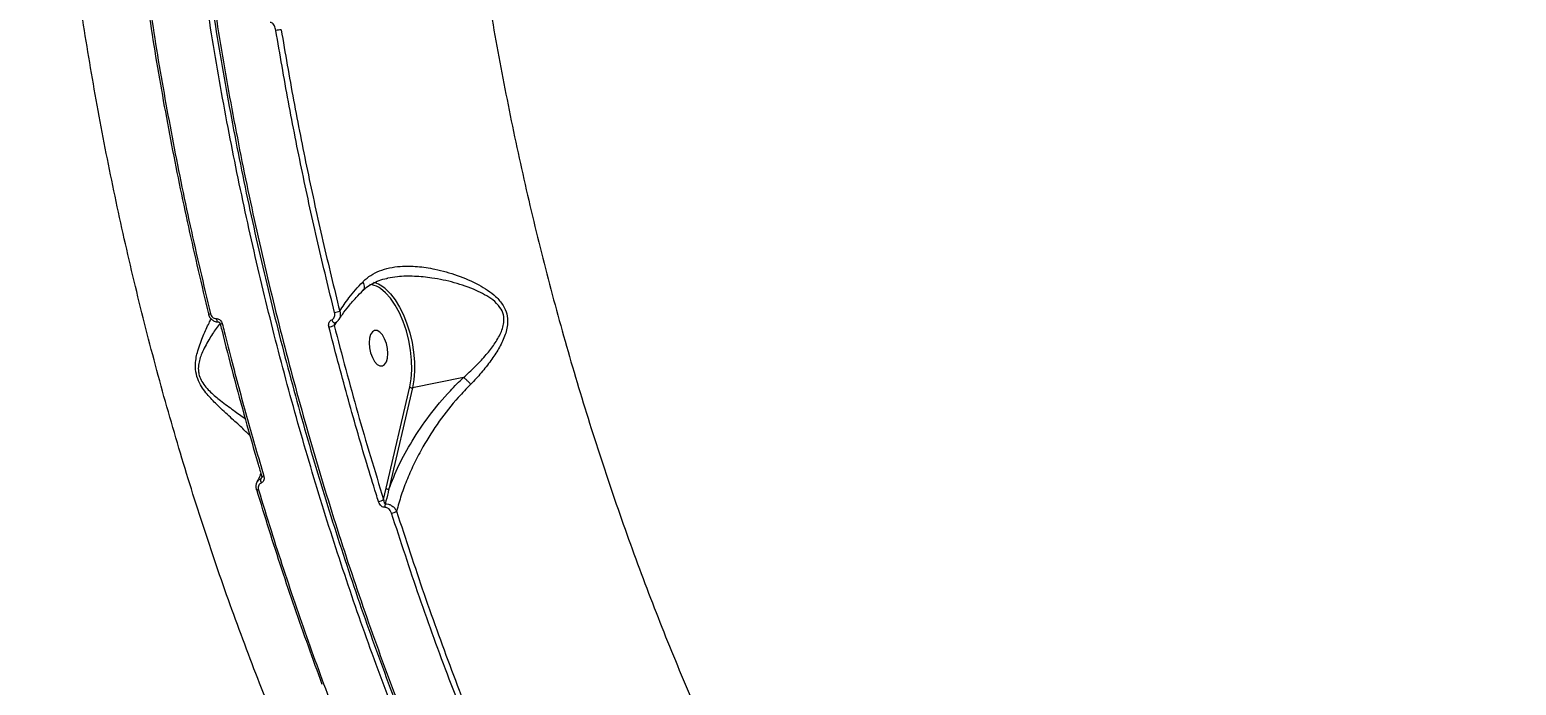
# Model space of a CAD drawing. Header units: millimetres. Extents: x -10374 to 11119, y -8221 to 9433.
# Drawn here: x -1467.4 to -1099.5, y -5427.3 to -5265.1 of the extents above; entities that cross this region are included whole.
import ezdxf

# ---------------------------------------------------------------- set-up
doc = ezdxf.new("R2010")
doc.units = ezdxf.units.MM
for name, color, linetype in [('DIKOM_ОБЪЕКТ', 7, 'Continuous'), ('DIKOM_РАЗМЕР_ЗОНА', 7, 'Continuous'), ('DIKOM_РАЗМЕР_ОБЪЕКТА', 7, 'Continuous')]:
    doc.layers.add(name, color=color, linetype=linetype)
doc.styles.add('style1', font='arial.ttf', dxfattribs={"width": 0.8})
doc.dimstyles.new('1-50', dxfattribs={"dimtxt": 300, "dimasz": 200, "dimexe": 100, "dimexo": 0, "dimgap": 100, "dimtad": 0, "dimdec": 0, "dimtxsty": 'style1', "dimcen": 0, "dimclrd": 7, "dimclre": 7, "dimadec": 1, "dimazin": 2, "dimtfac": 1, "dimtdec": 0, "dimtmove": 1, "dimatfit": 3, "dimfxl": 0, "dimlwd": 25, "dimlwe": 18, "dimarcsym": 0})

# ---------------------------------------------------------------- blocks, each defined once
blk = doc.blocks.new('*D16')
at = {"layer": 'Defpoints', "color": 0, "transparency": 16777216}
for p in [(-9045.1, 5161.67), (3694.49, 5161.67), (1813.16, -6719.94)]:
    blk.add_point(p, dxfattribs=at)
at = {"layer": 'DIKOM_РАЗМЕР_ОБЪЕКТА', "color": 7, "lineweight": 18, "transparency": 16777216}
for p, q in [((3694.49, 5161.67), (-9145.1, 5161.67)), ((1813.16, -6719.94), (-9145.1, -6719.94))]:
    blk.add_line(p, q, dxfattribs=at)
at = {"layer": 'DIKOM_РАЗМЕР_ОБЪЕКТА', "color": 7, "lineweight": 25, "transparency": 16777216}
for p, q in [((-9045.1, 4961.67), (-9045.1, -0.45)), ((-9045.1, -6519.94), (-9045.1, -1080.23))]:
    blk.add_line(p, q, dxfattribs=at)
at = {"layer": 'DIKOM_РАЗМЕР_ОБЪЕКТА', "color": 7, "transparency": 16777216}
for points in [[(-9078.43, 4961.67), (-9011.76, 4961.67), (-9045.1, 5161.67)], [(-9078.43, -6519.94), (-9011.76, -6519.94), (-9045.1, -6719.94)]]:
    blk.add_solid(points, dxfattribs=at)
at = {"layer": 'DIKOM_РАЗМЕР_ОБЪЕКТА', "color": 0, "transparency": 16777216, "insert": (-9045.1, -540.34), "char_height": 300, "attachment_point": 5, "rotation": 90, "style": 'style1'}
blk.add_mtext('11900', dxfattribs=at)
blk = doc.blocks.new('*D13')
at = {"layer": 'Defpoints', "color": 0, "transparency": 16777216}
for p in [(-10176.97, 7112.81), (3082.33, 7112.81), (2015.48, -8221.4)]:
    blk.add_point(p, dxfattribs=at)
at = {"layer": 'DIKOM_РАЗМЕР_ЗОНА', "color": 7, "lineweight": 18, "transparency": 16777216}
for p, q in [((3082.33, 7112.81), (-10276.97, 7112.81)), ((2015.48, -8221.4), (-10276.97, -8221.4))]:
    blk.add_line(p, q, dxfattribs=at)
at = {"layer": 'DIKOM_РАЗМЕР_ЗОНА', "color": 7, "lineweight": 25, "transparency": 16777216}
for p, q in [((-10176.97, 6912.81), (-10176.97, -14.41)), ((-10176.97, -8021.4), (-10176.97, -1094.19))]:
    blk.add_line(p, q, dxfattribs=at)
at = {"layer": 'DIKOM_РАЗМЕР_ЗОНА', "color": 7, "transparency": 16777216}
for points in [[(-10210.3, 6912.81), (-10143.64, 6912.81), (-10176.97, 7112.81)], [(-10210.3, -8021.4), (-10143.64, -8021.4), (-10176.97, -8221.4)]]:
    blk.add_solid(points, dxfattribs=at)
at = {"layer": 'DIKOM_РАЗМЕР_ЗОНА', "color": 0, "transparency": 16777216, "insert": (-10176.97, -554.3), "char_height": 300, "attachment_point": 5, "rotation": 90, "style": 'style1'}
blk.add_mtext('15300', dxfattribs=at)

msp = doc.modelspace()

# ---------------------------------------------------------------- linework, layer by layer
at = {"layer": 'DIKOM_ОБЪЕКТ', "color": 7, "linetype": 'Continuous', "lineweight": 15}
for p, q in [((-1391.5, -5337.38), (-1392.05, -5338.27)), ((-1360.01, -5351.1), (-1372.66, -5353.7)), ((-1379.18, -5378.55), (-1373.33, -5353.48)), ((-1372.66, -5353.7), (-1378.51, -5378.77)), ((-1379.81, -5381.35), (-1379.18, -5378.55))]:
    msp.add_line(p, q, dxfattribs=at)
at = {"layer": 'DIKOM_ОБЪЕКТ', "color": 7, "linetype": 'Continuous', "lineweight": 15, "flags": 128}
for points in [[(-1373.33, -5353.48), (-1372.98, -5351.43), (-1372.83, -5349.2), (-1372.88, -5346.84), (-1373.12, -5344.4), (-1373.56, -5341.96), (-1374.17, -5339.56), (-1374.96, -5337.27), (-1375.89, -5335.13), (-1376.94, -5333.21), (-1378.1, -5331.54), (-1379.33, -5330.18), (-1380.6, -5329.14), (-1381.11, -5328.82)], [(-1379.18, -5329.35), (-1378.11, -5330.44), (-1376.94, -5331.94), (-1375.86, -5333.7), (-1374.88, -5335.67), (-1374.02, -5337.83), (-1373.31, -5340.11), (-1372.76, -5342.47), (-1372.38, -5344.87), (-1372.17, -5347.23), (-1372.15, -5349.53), (-1372.32, -5351.7), (-1372.66, -5353.7)], [(-1423.16, -5335.42), (-1423.16, -5335.41), (-1423.13, -5335.39), (-1423.07, -5335.37)], [(-1421.19, -5336.58), (-1421.16, -5336.77), (-1421.11, -5336.95), (-1421.05, -5337.1), (-1420.97, -5337.23), (-1420.88, -5337.33), (-1420.79, -5337.38), (-1420.69, -5337.4), (-1420.69, -5337.4)], [(-1392.65, -5336.86), (-1392.54, -5337.07), (-1392.42, -5337.27), (-1392.28, -5337.42), (-1392.13, -5337.54), (-1391.99, -5337.6), (-1391.87, -5337.61), (-1391.82, -5337.59)], [(-1378.75, -5345.2), (-1378.84, -5343.96), (-1379.12, -5342.71), (-1379.55, -5341.55), (-1380.1, -5340.59), (-1380.74, -5339.89), (-1381.4, -5339.51), (-1382.03, -5339.49), (-1382.58, -5339.82), (-1383.02, -5340.49), (-1383.29, -5341.43), (-1383.38, -5342.56), (-1383.29, -5343.81), (-1383.02, -5345.06), (-1382.58, -5346.22), (-1382.03, -5347.18), (-1381.4, -5347.88), (-1380.74, -5348.26), (-1380.1, -5348.28), (-1379.55, -5347.94), (-1379.12, -5347.28), (-1378.84, -5346.34), (-1378.75, -5345.2)], [(-1409.45, -5375.54), (-1409.61, -5375.57), (-1409.74, -5375.59), (-1409.85, -5375.59), (-1409.93, -5375.59), (-1409.97, -5375.57), (-1409.97, -5375.55)]]:
    msp.add_lwpolyline(points, dxfattribs=at)
at = {"layer": 'DIKOM_ОБЪЕКТ', "color": 7, "linetype": 'Continuous', "lineweight": 15}
for centre, radius, start, end in [((-1404.26, -5275.81), 10.75, 94.793, 101.8692), ((-1383.65, -5333.12), 4.99, 59.3496, 85.256), ((-1384, -5334.46), 7.03, 46.7304, 76.24), ((-1423.09, -5333.96), 1.46, 267.162, 287.4049), ((-1393.82, -5325.71), 9.52, 281.3412, 289.3299), ((-1420.13, -5336.61), 1.24, 264.7644, 288.6429), ((-1394.99, -5330.32), 8.48, 281.1945, 290.3323), ((-1372.8, -5352.98), 0.729, 223.4262, 281.0681), ((-1408.97, -5376.62), 1.31, 159.5356, 208.1044), ((-1411.05, -5378.26), 0.693, 249.2799, 293.4953), ((-1381.87, -5377.74), 4.15, 280.8821, 299.6731), ((-1378.65, -5378.05), 0.729, 223.4023, 281.1157), ((-1377.42, -5382.93), 2.05, 163.8613, 189.7559), ((-1378.63, -5380.66), 4.1, 281.065, 299.7104)]:
    msp.add_arc(centre, radius, start, end, dxfattribs=at)
for points, knots in [([(-1179.93, -5670.29), (-1182.26, -5669.65), (-1188.58, -5667.94), (-1198.98, -5664.06), (-1211.13, -5658.34), (-1223.32, -5651.35), (-1235.49, -5643.14), (-1247.57, -5633.74), (-1259.55, -5623.18), (-1271.38, -5611.44), (-1283.06, -5598.57), (-1294.55, -5584.62), (-1305.8, -5569.65), (-1316.75, -5553.75), (-1327.37, -5536.93), (-1337.63, -5519.22), (-1347.52, -5500.67), (-1357.02, -5481.33), (-1366.08, -5461.3), (-1374.65, -5440.68), (-1382.62, -5419.77), (-1389.97, -5398.64), (-1396.73, -5377.33), (-1402.98, -5355.65), (-1408.69, -5333.7), (-1413.83, -5311.57), (-1418.45, -5289.03), (-1422.49, -5266.12), (-1425.93, -5242.86), (-1428.73, -5219.63), (-1430.86, -5196.53), (-1432.32, -5173.66), (-1433.09, -5151.1), (-1433.17, -5128.89), (-1432.56, -5107.07), (-1431.27, -5085.69), (-1429.31, -5064.86), (-1426.68, -5044.68), (-1423.64, -5026.43), (-1421.24, -5015.21), (-1420.17, -5010.2)], [0, 0, 0, 0, 0.015652, 0.04249, 0.069411, 0.096376, 0.123341, 0.150263, 0.177101, 0.203938, 0.23086, 0.257825, 0.28479, 0.311712, 0.338549, 0.365387, 0.392309, 0.419274, 0.446239, 0.473161, 0.499998, 0.525846, 0.55177, 0.577732, 0.603695, 0.629618, 0.655467, 0.682304, 0.709226, 0.736191, 0.763156, 0.790078, 0.816915, 0.843753, 0.870675, 0.89764, 0.924605, 0.951527, 0.978365, 1, 1, 1, 1]), ([(-1287.7, -5611.63), (-1290.1, -5609.74), (-1296.18, -5604.95), (-1305.83, -5596.07), (-1316.6, -5585.18), (-1327.19, -5573.27), (-1337.58, -5560.39), (-1347.75, -5546.56), (-1357.68, -5531.84), (-1367.33, -5516.31), (-1376.64, -5500.02), (-1385.59, -5483.03), (-1394.16, -5465.34), (-1402.33, -5446.99), (-1410.09, -5428.07), (-1417.41, -5408.65), (-1424.23, -5388.82), (-1430.56, -5368.63), (-1436.36, -5348.11), (-1441.63, -5327.3), (-1446.37, -5306.28), (-1450.55, -5285.14), (-1454.14, -5263.98), (-1457.15, -5242.85), (-1459.55, -5221.79), (-1461.35, -5200.84), (-1462.55, -5180.06), (-1463.14, -5159.56), (-1463.12, -5139.43), (-1462.53, -5121.21), (-1461.55, -5104.8), (-1460.65, -5095.08), (-1460.2, -5090.22)], [0, 0, 0, 0, 0.022449, 0.056695, 0.090886, 0.124969, 0.159054, 0.193246, 0.227493, 0.261739, 0.295931, 0.330016, 0.364125, 0.398341, 0.432611, 0.466882, 0.501098, 0.535207, 0.56937, 0.603642, 0.637967, 0.672293, 0.706565, 0.740729, 0.774977, 0.809333, 0.843743, 0.878153, 0.912509, 0.946758, 0.973379, 1, 1, 1, 1]), ([(-1431.86, -5138.17), (-1431.87, -5139.68), (-1431.87, -5144.82), (-1431.71, -5153.7), (-1431.39, -5164.78), (-1430.9, -5175.9), (-1430.25, -5187.04), (-1429.44, -5198.19), (-1428.48, -5209.36), (-1427.35, -5220.56), (-1426.06, -5231.78), (-1424.62, -5243.04), (-1423.01, -5254.33), (-1421.24, -5265.65), (-1419.31, -5277.02), (-1417.22, -5288.42), (-1414.98, -5299.81), (-1412.6, -5311.15), (-1410.07, -5322.4), (-1407.41, -5333.56), (-1404.61, -5344.64), (-1401.67, -5355.64), (-1398.59, -5366.56), (-1395.38, -5377.4), (-1392.02, -5388.18), (-1388.52, -5398.89), (-1384.88, -5409.53), (-1381.1, -5420.1), (-1377.18, -5430.58), (-1373.15, -5440.92), (-1369.01, -5451.09), (-1364.78, -5461.07), (-1360.44, -5470.87), (-1356.01, -5480.49), (-1351.47, -5489.94), (-1346.83, -5499.22), (-1342.08, -5508.32), (-1337.23, -5517.27), (-1332.27, -5526.05), (-1327.2, -5534.67), (-1322.03, -5543.11), (-1316.78, -5551.33), (-1311.48, -5559.3), (-1306.12, -5567.02), (-1300.7, -5574.49), (-1295.23, -5581.72), (-1289.7, -5588.69), (-1284.12, -5595.42), (-1278.48, -5601.9), (-1272.78, -5608.14), (-1267.03, -5614.12), (-1261.22, -5619.86), (-1255.36, -5625.34), (-1249.47, -5630.55), (-1243.56, -5635.48), (-1237.64, -5640.11), (-1231.72, -5644.44), (-1225.8, -5648.47), (-1219.88, -5652.21), (-1213.95, -5655.65), (-1208.02, -5658.79), (-1202.09, -5661.64), (-1196.15, -5664.18), (-1190.21, -5666.44), (-1184.28, -5668.38), (-1178.63, -5669.97), (-1174.97, -5670.77), (-1173.28, -5671.13)], [0, 0, 0, 0, 0.006502, 0.022207, 0.037916, 0.053548, 0.069107, 0.084612, 0.10008, 0.115529, 0.130977, 0.146438, 0.161926, 0.177461, 0.193058, 0.208737, 0.22445, 0.240106, 0.255685, 0.271203, 0.28668, 0.302133, 0.317579, 0.333035, 0.348513, 0.364032, 0.379609, 0.395262, 0.410979, 0.426669, 0.442271, 0.457808, 0.473298, 0.48876, 0.504209, 0.519664, 0.535137, 0.550646, 0.566207, 0.581839, 0.597551, 0.613255, 0.62886, 0.644416, 0.659935, 0.675431, 0.690916, 0.706402, 0.7219, 0.737419, 0.752974, 0.768575, 0.784236, 0.799908, 0.815539, 0.831116, 0.846652, 0.862159, 0.87765, 0.893136, 0.908628, 0.924135, 0.93967, 0.955243, 0.970867, 0.986522, 1, 1, 1, 1]), ([(-1431.39, -5137.87), (-1431.37, -5142.19), (-1431.29, -5153.91), (-1430.6, -5173.35), (-1429.14, -5196.22), (-1427.01, -5219.32), (-1424.21, -5242.56), (-1420.76, -5265.81), (-1416.67, -5289.01), (-1411.93, -5312.11), (-1406.55, -5335.09), (-1400.57, -5357.86), (-1394, -5380.33), (-1386.89, -5402.39), (-1379.24, -5423.96), (-1371.06, -5445), (-1362.37, -5465.49), (-1353.21, -5485.37), (-1343.62, -5504.54), (-1333.64, -5522.92), (-1323.42, -5540.22), (-1313, -5556.44), (-1302.41, -5571.6), (-1291.55, -5585.88), (-1280.47, -5599.22), (-1269.21, -5611.55), (-1257.66, -5622.97), (-1245.84, -5633.41), (-1233.75, -5642.8), (-1221.58, -5651.02), (-1209.4, -5657.99), (-1197.24, -5663.76), (-1185.18, -5668.08), (-1177.08, -5670.48), (-1173.06, -5671.11), (-1172.98, -5671.12)], [0, 0, 0, 0, 0.018538, 0.050324, 0.08221, 0.114146, 0.146083, 0.177969, 0.209755, 0.24154, 0.273426, 0.305363, 0.3373, 0.369186, 0.400971, 0.432757, 0.464643, 0.49658, 0.528516, 0.560402, 0.592188, 0.622802, 0.653506, 0.684255, 0.715004, 0.745708, 0.776322, 0.808107, 0.839993, 0.87193, 0.903867, 0.935753, 0.967539, 0.999324, 1, 1, 1, 1]), ([(-1361.33, -5198.06), (-1360.67, -5205.03), (-1359.35, -5218.99), (-1356.6, -5240.11), (-1353.28, -5261.27), (-1349.37, -5282.4), (-1344.89, -5303.4), (-1339.86, -5324.2), (-1334.26, -5344.76), (-1328.11, -5365.05), (-1321.45, -5385.02), (-1314.31, -5404.56), (-1306.71, -5423.59), (-1298.67, -5442.05), (-1290.2, -5459.89), (-1281.31, -5477.1), (-1272.05, -5493.62), (-1262.46, -5509.38), (-1252.58, -5524.31), (-1242.42, -5538.36), (-1232.01, -5551.48), (-1221.36, -5563.68), (-1210.52, -5574.91), (-1199.52, -5585.12), (-1188.44, -5594.27), (-1177.28, -5602.33), (-1166.06, -5609.26), (-1154.8, -5615.06), (-1143.56, -5619.72), (-1132.37, -5623.22), (-1121.28, -5625.56), (-1111.16, -5626.6), (-1101.97, -5626.7), (-1096.47, -5626.16), (-1093.72, -5625.9)], [0, 0, 0, 0, 0.031557, 0.063213, 0.09492, 0.126627, 0.158283, 0.189839, 0.221397, 0.253055, 0.284762, 0.31647, 0.348127, 0.379685, 0.411265, 0.442944, 0.474674, 0.506404, 0.538084, 0.569664, 0.601295, 0.633025, 0.664807, 0.696588, 0.728319, 0.75995, 0.79166, 0.823468, 0.855327, 0.887186, 0.918995, 0.950705, 0.975352, 1, 1, 1, 1]), ([(-1423.07, -5335.37), (-1424.77, -5328.22), (-1428.15, -5313.93), (-1432.55, -5292.22), (-1436.48, -5270.36), (-1438.62, -5255.73), (-1439.68, -5248.41)], [0, 0, 0, 0, 0.248597, 0.497193, 0.748598, 1, 1, 1, 1]), ([(-1439.29, -5248.2), (-1438.24, -5255.45), (-1436.13, -5269.96), (-1432.21, -5291.79), (-1427.8, -5313.63), (-1424.37, -5328.11), (-1422.65, -5335.35)], [0, 0, 0, 0, 0.248598, 0.497194, 0.748597, 1, 1, 1, 1]), ([(-1406.47, -5265.3), (-1406.56, -5264.89), (-1406.71, -5264.3), (-1407.13, -5263.67), (-1407.48, -5263.38), (-1407.74, -5263.28), (-1407.88, -5263.28), (-1407.9, -5263.28)], [0, 0, 0, 0, 0.445582, 0.662318, 0.836446, 0.96563, 1, 1, 1, 1]), ([(-1391.95, -5335.05), (-1393.35, -5329.31), (-1396.17, -5317.83), (-1399.96, -5300.42), (-1403.44, -5282.91), (-1405.46, -5271.17), (-1406.47, -5265.3)], [0, 0, 0, 0, 0.249096, 0.498195, 0.749098, 1, 1, 1, 1]), ([(-1405.15, -5265.1), (-1404.16, -5270.92), (-1402.16, -5282.55), (-1398.69, -5299.98), (-1394.91, -5317.39), (-1392.08, -5328.93), (-1390.67, -5334.7)], [0, 0, 0, 0, 0.249097, 0.498196, 0.749096, 1, 1, 1, 1]), ([(-1384.97, -5327.51), (-1384.91, -5327.44), (-1384.3, -5326.82), (-1383, -5325.8), (-1380.84, -5324.7), (-1378.38, -5323.97), (-1375.25, -5323.53), (-1371.47, -5323.58), (-1366.71, -5324.31), (-1361.53, -5325.74), (-1357.17, -5327.65), (-1354.04, -5329.52), (-1351.95, -5331.14), (-1350.23, -5333.08), (-1349.2, -5335.38), (-1349, -5338.05), (-1349.78, -5341), (-1351.29, -5344.07), (-1353.29, -5347.06), (-1355.6, -5350.01), (-1357.37, -5351.87), (-1358.26, -5352.8)], [0, 0, 0, 0, 0.005632, 0.050815, 0.096018, 0.143874, 0.191768, 0.263313, 0.334978, 0.427089, 0.519184, 0.55902, 0.598783, 0.643818, 0.679927, 0.716068, 0.769121, 0.823719, 0.878455, 0.939229, 1, 1, 1, 1]), ([(-1384.85, -5329.59), (-1384.6, -5329.34), (-1383.96, -5328.7), (-1382.65, -5327.89), (-1380.93, -5327.14), (-1379.63, -5326.71), (-1378.87, -5326.59), (-1378.8, -5326.58)], [0, 0, 0, 0, 0.161157, 0.425998, 0.697267, 0.972365, 1, 1, 1, 1]), ([(-1360, -5351.1), (-1360, -5351.1), (-1359.06, -5350.27), (-1357.21, -5348.56), (-1354.75, -5345.93), (-1352.59, -5343.26), (-1350.91, -5340.55), (-1349.95, -5337.94), (-1350.03, -5335.56), (-1351.01, -5333.55), (-1352.72, -5331.93), (-1354.78, -5330.6), (-1357.92, -5329.08), (-1362.28, -5327.57), (-1367.44, -5326.5), (-1372.18, -5326.04), (-1375.87, -5326.07), (-1378, -5326.45), (-1378.8, -5326.59)], [0, 0, 0, 0, 0.000099, 0.073147, 0.1462, 0.210574, 0.274761, 0.334132, 0.372945, 0.411643, 0.461713, 0.507977, 0.554344, 0.664959, 0.775631, 0.862024, 0.9483, 1, 1, 1, 1]), ([(-1390.82, -5336.75), (-1390.55, -5336.34), (-1389.87, -5335.27), (-1388.46, -5333.47), (-1386.76, -5331.48), (-1385.46, -5330.16), (-1384.86, -5329.56)], [0, 0, 0, 0, 0.178882, 0.466324, 0.754215, 1, 1, 1, 1]), ([(-1390.67, -5334.7), (-1389.95, -5333.62), (-1388.38, -5331.25), (-1386.17, -5328.82), (-1384.97, -5327.51)], [0, 0, 0, 0, 0.457448, 1, 1, 1, 1]), ([(-1384.97, -5327.51), (-1384.95, -5327.54), (-1384.82, -5327.78), (-1384.62, -5328.26), (-1384.55, -5328.87), (-1384.65, -5329.34), (-1384.84, -5329.49), (-1384.9, -5329.54)], [0, 0, 0, 0, 0.046165, 0.295978, 0.583229, 0.870452, 1, 1, 1, 1]), ([(-1412.88, -5365.5), (-1413.54, -5364.86), (-1414.94, -5363.49), (-1417.68, -5361.04), (-1420.53, -5358.41), (-1422.83, -5356.08), (-1424.37, -5354.17), (-1425.46, -5352.44), (-1426.29, -5350.24), (-1426.43, -5348.01), (-1426.19, -5346.11), (-1425.57, -5343.65), (-1424.47, -5340.72), (-1423.24, -5338.12), (-1422.65, -5336.95), (-1422.48, -5336.6)], [0, 0, 0, 0, 0.10269, 0.220014, 0.337286, 0.42435, 0.469311, 0.514065, 0.565669, 0.625435, 0.66907, 0.712831, 0.831439, 0.950352, 1, 1, 1, 1]), ([(-1420.28, -5337.66), (-1420.6, -5338.11), (-1421.46, -5339.29), (-1423.09, -5341.74), (-1424.48, -5344.35), (-1425.31, -5346.55), (-1425.65, -5348.05), (-1425.69, -5349.35), (-1425.47, -5350.62), (-1425.17, -5351.43), (-1424.57, -5352.53), (-1423.8, -5353.58), (-1422.23, -5355.18), (-1419.87, -5357.12), (-1416.91, -5359.28), (-1415.02, -5360.61), (-1414.08, -5361.27)], [0, 0, 0, 0, 0.080882, 0.213508, 0.345782, 0.392371, 0.438792, 0.485157, 0.499347, 0.541089, 0.551008, 0.597919, 0.64516, 0.740612, 0.872363, 1, 1, 1, 1]), ([(-1423.15, -5335.42), (-1423.14, -5335.46), (-1423.08, -5335.8), (-1422.76, -5336.39), (-1422.12, -5337.02), (-1421.38, -5337.39), (-1420.89, -5337.37), (-1420.69, -5337.36)], [0, 0, 0, 0, 0.040311, 0.297847, 0.560566, 0.825231, 1, 1, 1, 1]), ([(-1422.65, -5335.35), (-1422.6, -5335.52), (-1422.49, -5335.84), (-1422.16, -5336.23), (-1421.75, -5336.5), (-1421.41, -5336.58), (-1421.23, -5336.58), (-1421.19, -5336.58)], [0, 0, 0, 0, 0.236355, 0.472546, 0.709115, 0.945692, 1, 1, 1, 1]), ([(-1421.19, -5336.58), (-1421.16, -5336.58), (-1420.98, -5336.57), (-1420.64, -5336.65), (-1420.23, -5336.92), (-1419.9, -5337.31), (-1419.79, -5337.63), (-1419.74, -5337.79)], [0, 0, 0, 0, 0.053377, 0.289783, 0.526327, 0.763073, 1, 1, 1, 1]), ([(-1420.69, -5337.4), (-1420.67, -5337.4), (-1420.62, -5337.4), (-1420.51, -5337.46), (-1420.4, -5337.56), (-1420.3, -5337.69), (-1420.26, -5337.8), (-1420.25, -5337.86)], [0, 0, 0, 0, 0.258065, 0.466879, 0.643564, 0.826256, 1, 1, 1, 1]), ([(-1393.35, -5338.63), (-1393.36, -5338.58), (-1393.41, -5338.35), (-1393.42, -5337.94), (-1393.28, -5337.47), (-1393.03, -5337.08), (-1392.78, -5336.93), (-1392.65, -5336.86)], [0, 0, 0, 0, 0.073384, 0.322569, 0.555122, 0.77744, 1, 1, 1, 1]), ([(-1392.65, -5336.86), (-1392.53, -5336.79), (-1392.27, -5336.64), (-1392.01, -5336.24), (-1391.88, -5335.76), (-1391.88, -5335.34), (-1391.93, -5335.1), (-1391.95, -5335.05)], [0, 0, 0, 0, 0.221186, 0.441897, 0.674538, 0.925078, 1, 1, 1, 1]), ([(-1391.89, -5337.67), (-1391.9, -5337.69), (-1391.96, -5337.77), (-1392.01, -5337.95), (-1392.04, -5338.13), (-1392.04, -5338.24), (-1392.05, -5338.27)], [0, 0, 0, 0, 0.103822, 0.465154, 0.877008, 1, 1, 1, 1]), ([(-1391.89, -5337.67), (-1391.88, -5337.65), (-1391.85, -5337.6), (-1391.83, -5337.59), (-1391.81, -5337.59), (-1391.81, -5337.59)], [0, 0, 0, 0, 0.336421, 0.980081, 1, 1, 1, 1]), ([(-1391.82, -5337.58), (-1391.79, -5337.57), (-1391.51, -5337.48), (-1391.15, -5337.2), (-1390.94, -5336.86), (-1390.87, -5336.74)], [0, 0, 0, 0, 0.074227, 0.686928, 1, 1, 1, 1]), ([(-1390.67, -5334.7), (-1390.64, -5334.78), (-1390.53, -5335.14), (-1390.49, -5335.77), (-1390.61, -5336.39), (-1390.81, -5336.65), (-1390.86, -5336.72)], [0, 0, 0, 0, 0.115633, 0.50295, 0.866062, 1, 1, 1, 1]), ([(-1420.24, -5337.85), (-1420.12, -5338.35), (-1419.1, -5342.57), (-1417.03, -5350.49), (-1414.02, -5361.57), (-1411.66, -5369.93), (-1410.26, -5374.56), (-1409.96, -5375.55)], [0, 0, 0, 0, 0.038805, 0.332242, 0.626297, 0.920103, 1, 1, 1, 1]), ([(-1419.74, -5337.79), (-1419.58, -5338.44), (-1418.77, -5341.66), (-1416.74, -5349.61), (-1413.53, -5361.58), (-1410.81, -5370.89), (-1409.45, -5375.54)], [0, 0, 0, 0, 0.050766, 0.253846, 0.626697, 1, 1, 1, 1]), ([(-1381.09, -5381.82), (-1381.28, -5381.19), (-1382.26, -5378.06), (-1384.91, -5369.37), (-1388.89, -5355.64), (-1391.86, -5344.31), (-1393.35, -5338.63)], [0, 0, 0, 0, 0.044142, 0.22072, 0.610018, 1, 1, 1, 1]), ([(-1392.05, -5338.27), (-1390.14, -5345.51), (-1386.33, -5360.02), (-1381.99, -5374.23), (-1379.81, -5381.35)], [0, 0, 0, 0, 0.499272, 1, 1, 1, 1]), ([(-1378.51, -5378.77), (-1377.72, -5376.8), (-1376.14, -5372.82), (-1372.77, -5366.7), (-1368.56, -5360.48), (-1364.18, -5355.2), (-1361.12, -5352.19), (-1360.01, -5351.1)], [0, 0, 0, 0, 0.206183, 0.415426, 0.640106, 0.869602, 1, 1, 1, 1]), ([(-1360.01, -5351.1), (-1360.01, -5351.1), (-1360.01, -5351.1), (-1360, -5351.1), (-1360, -5351.1), (-1360, -5351.1)], [0, 0, 0, 0, 0.448303, 0.80481, 1, 1, 1, 1]), ([(-1358.26, -5352.8), (-1358.29, -5352.77), (-1358.52, -5352.52), (-1358.95, -5352.07), (-1359.54, -5351.49), (-1359.85, -5351.23), (-1360, -5351.1)], [0, 0, 0, 0, 0.054474, 0.376655, 0.688381, 1, 1, 1, 1]), ([(-1358.26, -5352.8), (-1359.3, -5353.87), (-1362.11, -5356.8), (-1366.18, -5361.97), (-1369.68, -5367.44), (-1372.2, -5372.21), (-1373.99, -5376.2), (-1375.5, -5380.22), (-1376.23, -5382.89), (-1376.59, -5384.23)], [0, 0, 0, 0, 0.112803, 0.30738, 0.506236, 0.628031, 0.749831, 0.874916, 1, 1, 1, 1]), ([(-1411.09, -5376.99), (-1411.14, -5377.06), (-1411.35, -5377.36), (-1411.43, -5378.01), (-1411.43, -5378.6), (-1411.3, -5378.88), (-1411.28, -5378.91)], [0, 0, 0, 0, 0.139447, 0.54285, 0.960413, 1, 1, 1, 1]), ([(-1410.2, -5374.77), (-1410.28, -5375.02), (-1410.51, -5375.72), (-1410.93, -5376.51), (-1411.2, -5377.01)], [0, 0, 0, 0, 0.362904, 1, 1, 1, 1]), ([(-1411.1, -5376.98), (-1411.01, -5376.82), (-1410.79, -5376.46), (-1410.4, -5376.27), (-1410.19, -5376.17)], [0, 0, 0, 0, 0.446222, 1, 1, 1, 1]), ([(-1410.12, -5377.24), (-1410.24, -5377.3), (-1410.49, -5377.43), (-1410.74, -5377.79), (-1410.86, -5378.24), (-1410.85, -5378.62), (-1410.79, -5378.84), (-1410.77, -5378.9)], [0, 0, 0, 0, 0.225698, 0.451359, 0.680214, 0.917628, 1, 1, 1, 1]), ([(-1410.19, -5376.17), (-1410.16, -5376.12), (-1410.08, -5375.99), (-1410, -5375.85), (-1409.94, -5375.76)], [0, 0, 0, 0, 0.329033, 1, 1, 1, 1]), ([(-1410.19, -5376.17), (-1410.15, -5376.14), (-1410.11, -5376.12), (-1410.04, -5376.05), (-1410.01, -5376.01), (-1409.99, -5375.98)], [0, 0, 0, 0, 0.495301, 0.570652, 1, 1, 1, 1]), ([(-1409.45, -5375.54), (-1409.43, -5375.6), (-1409.38, -5375.82), (-1409.36, -5376.22), (-1409.49, -5376.67), (-1409.74, -5377.04), (-1409.99, -5377.17), (-1410.12, -5377.24)], [0, 0, 0, 0, 0.082558, 0.321719, 0.551277, 0.775617, 1, 1, 1, 1]), ([(-1409.98, -5375.56), (-1409.97, -5375.6), (-1409.93, -5375.7), (-1409.94, -5375.84), (-1409.97, -5375.95), (-1409.98, -5375.97), (-1409.99, -5375.98)], [0, 0, 0, 0, 0.186509, 0.508775, 0.826506, 1, 1, 1, 1]), ([(-1395, -5427.06), (-1397.29, -5420.78), (-1401.85, -5408.21), (-1407.17, -5392.03), (-1410.19, -5382.17), (-1411.22, -5378.81)], [0, 0, 0, 0, 0.397695, 0.795393, 1, 1, 1, 1]), ([(-1410.77, -5378.9), (-1409.75, -5382.26), (-1406.74, -5392.09), (-1401.43, -5408.16), (-1394.7, -5427.02), (-1387.56, -5445.57), (-1382.47, -5457.59), (-1379.93, -5463.6)], [0, 0, 0, 0, 0.114456, 0.334767, 0.55508, 0.777541, 1, 1, 1, 1]), ([(-1379.44, -5383.28), (-1379.6, -5383.26), (-1379.91, -5383.23), (-1380.38, -5382.94), (-1380.79, -5382.5), (-1381, -5382.08), (-1381.08, -5381.84), (-1381.09, -5381.82)], [0, 0, 0, 0, 0.214745, 0.425973, 0.681726, 0.96413, 1, 1, 1, 1]), ([(-1379.81, -5381.35), (-1379.8, -5381.5), (-1379.78, -5381.76), (-1379.67, -5382.08), (-1379.56, -5382.26), (-1379.46, -5382.35), (-1379.41, -5382.36), (-1379.39, -5382.37)], [0, 0, 0, 0, 0.375479, 0.651542, 0.844325, 0.934855, 1, 1, 1, 1]), ([(-1378.51, -5378.77), (-1378.57, -5379.03), (-1378.88, -5380.22), (-1379.16, -5381.43), (-1379.39, -5382.37)], [0, 0, 0, 0, 0.217436, 1, 1, 1, 1]), ([(-1377.84, -5384.69), (-1377.94, -5384.45), (-1378.11, -5384.04), (-1378.54, -5383.59), (-1378.99, -5383.32), (-1379.29, -5383.29), (-1379.44, -5383.28)], [0, 0, 0, 0, 0.32915, 0.57984, 0.788642, 1, 1, 1, 1]), ([(-1379.39, -5382.37), (-1379.13, -5382.38), (-1378.64, -5382.41), (-1377.87, -5382.75), (-1377.18, -5383.3), (-1376.77, -5383.85), (-1376.62, -5384.17), (-1376.59, -5384.23)], [0, 0, 0, 0, 0.22341, 0.437624, 0.684995, 0.94882, 1, 1, 1, 1]), ([(-1347.63, -5464.51), (-1350.39, -5458.18), (-1355.9, -5445.51), (-1363.65, -5425.76), (-1371.04, -5405.53), (-1375.58, -5391.64), (-1377.84, -5384.69)], [0, 0, 0, 0, 0.248596, 0.497189, 0.748594, 1, 1, 1, 1]), ([(-1376.59, -5384.23), (-1374.36, -5391.08), (-1369.89, -5404.78), (-1362.55, -5424.91), (-1354.8, -5444.7), (-1349.23, -5457.48), (-1346.45, -5463.87)], [0, 0, 0, 0, 0.248596, 0.497189, 0.748595, 1, 1, 1, 1])]:
    msp.add_open_spline(points, degree=3, knots=knots, dxfattribs=at)

# ---------------------------------------------------------------- dimensions: what is measured, and where the dimension line sits
at = {"layer": 'DIKOM_РАЗМЕР_ЗОНА'}
dim = msp.add_linear_dim(base=(-10176.97, 7112.81), p1=(2015.48, -8221.4), p2=(3082.33, 7112.81), angle=270, text='15300', dimstyle='1-50', override={"dimscale": 1, "dimtix": 0, "dimtofl": 1, "dimtmove": 1, "dimatfit": 3}, dxfattribs=at)
dim.commit()
dim.dimension.update_dxf_attribs({"geometry": '*D13', "text_midpoint": (-10176.97, -554.3), "dimtype": 160})
at = {"layer": 'DIKOM_РАЗМЕР_ОБЪЕКТА'}
dim = msp.add_linear_dim(base=(-9045.1, 5161.67), p1=(1813.16, -6719.94), p2=(3694.49, 5161.67), angle=270, text='11900', dimstyle='1-50', override={"dimscale": 1, "dimtix": 0, "dimtofl": 1, "dimtmove": 1, "dimatfit": 3}, dxfattribs=at)
dim.commit()
dim.dimension.update_dxf_attribs({"geometry": '*D16', "text_midpoint": (-9045.1, -540.34), "dimtype": 160})

doc.saveas('drawing.dxf')
